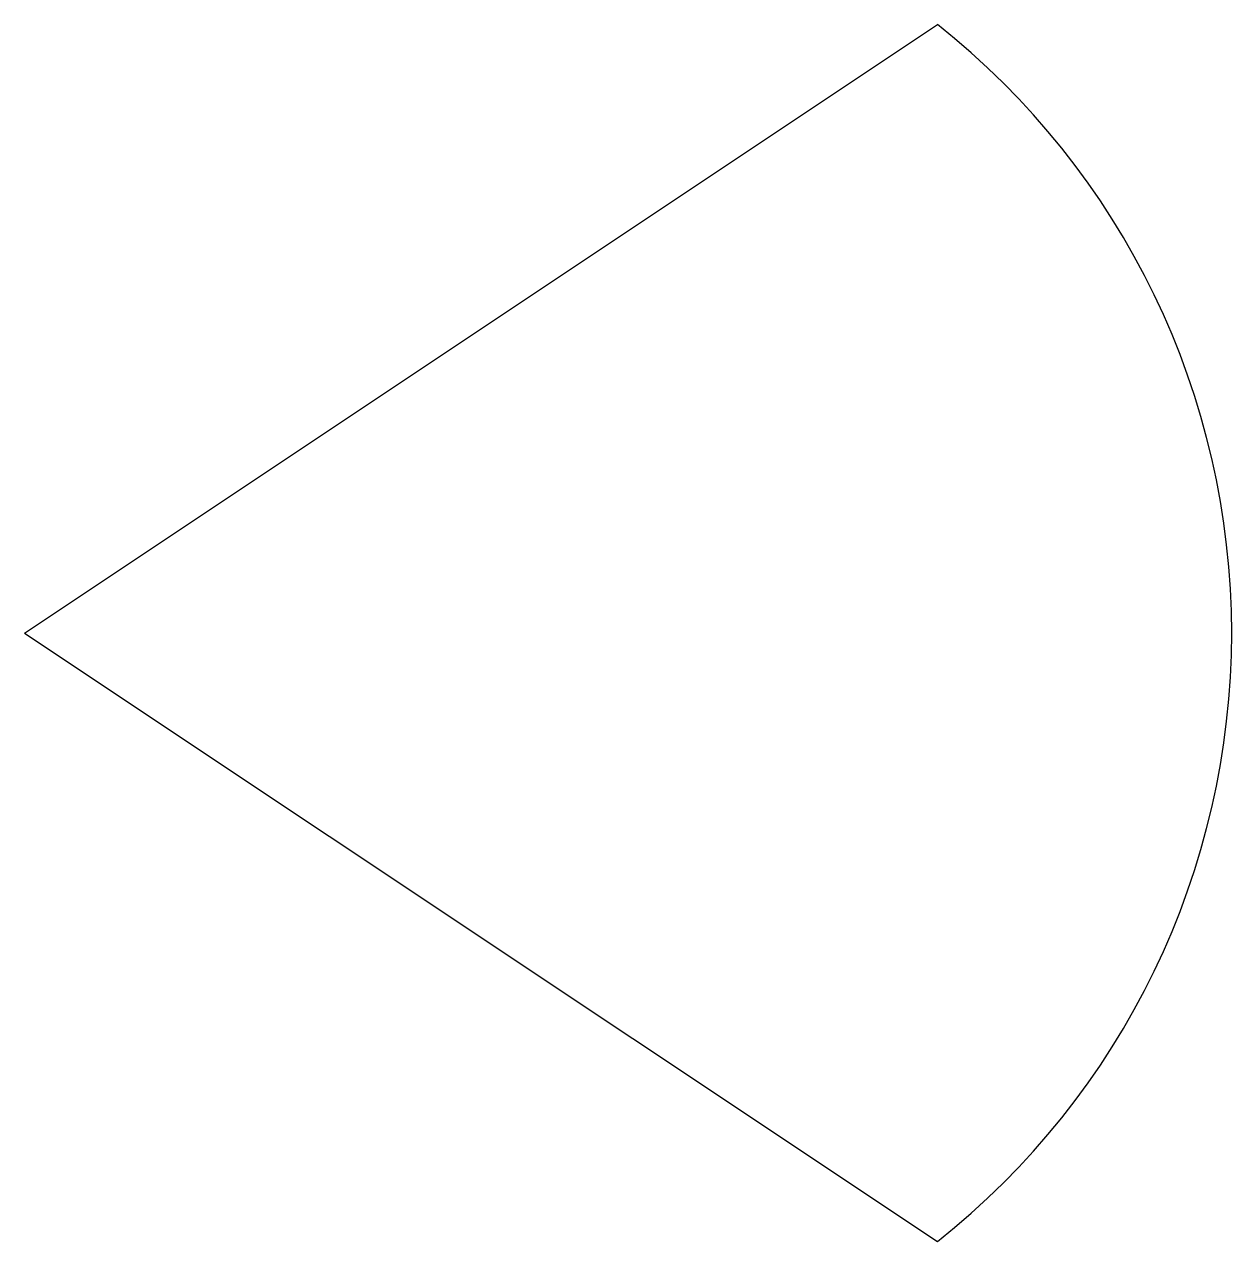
# Model space of a CAD drawing. Extents: x -0.5 to 0.49, y -0.5 to 0.5.
import ezdxf

# ---------------------------------------------------------------- set-up
doc = ezdxf.new("R2010")
doc.units = 0
doc.header["$MEASUREMENT"] = 0

msp = doc.modelspace()

# ---------------------------------------------------------------- linework, layer by layer
at = {"ltscale": 2.5}
for q in [(0.25, 0.5), (0.25, -0.5)]:
    msp.add_line((-0.5, 0), q, dxfattribs=at)
msp.add_arc((-0.1461, 0), 0.6379, 308.388, 51.612, dxfattribs=at)

doc.saveas('drawing.dxf')
